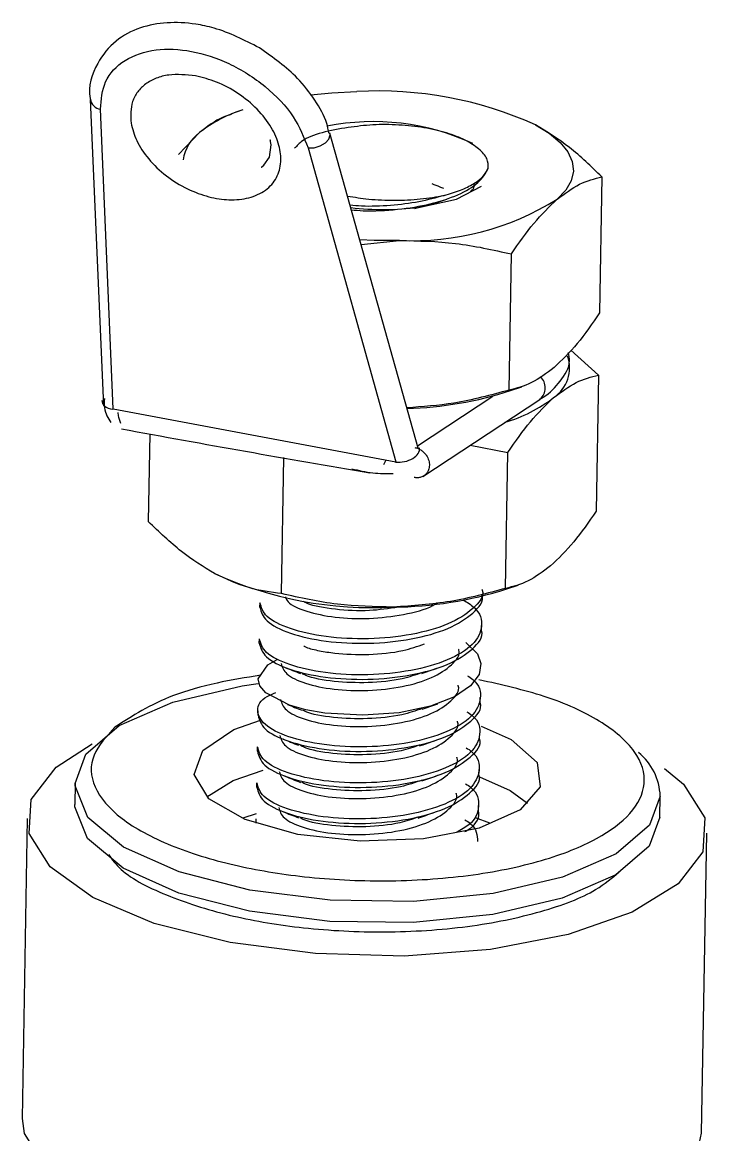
# Model space of a CAD drawing. Header units: millimetres. Extents: x 0 to 279, y 0 to 216.
# Drawn here: x 206.357 to 208.293, y 57.721 to 60.867 of the extents above; entities that cross this region are included whole.
import ezdxf

# ---------------------------------------------------------------- set-up
doc = ezdxf.new("R2010")
doc.units = ezdxf.units.MM

msp = doc.modelspace()

# ---------------------------------------------------------------- linework, layer by layer
at = {"color": 7, "linetype": 'Continuous', "lineweight": 25}
for p, q in [((206.5494, 60.6491), (206.5864, 59.7822)), ((206.6139, 59.7737), (206.5778, 60.6215)), ((206.9806, 60.6197), (206.9492, 60.6087)), ((206.8584, 60.5551), (206.7984, 60.4932)), ((207.2274, 60.5535), (207.2271, 60.5545)), ((207.4766, 59.6628), (207.2274, 60.5535)), ((207.1653, 60.5119), (207.4138, 59.6241)), ((207.997, 60.4299), (207.9903, 60.0452)), ((207.5143, 60.3538), (207.4665, 60.3394)), ((207.3154, 60.239), (207.4244, 60.25)), ((207.7341, 59.8268), (207.7407, 60.2118)), ((207.9873, 59.8692), (207.9089, 59.9398)), ((207.9873, 59.8692), (207.9806, 59.4846)), ((207.738, 59.8253), (207.7699, 59.8364)), ((207.4899, 59.5822), (207.8215, 59.8006)), ((206.6139, 59.7737), (207.4138, 59.6241)), ((206.7174, 59.7028), (206.7133, 59.4552)), ((207.6244, 59.6709), (207.731, 59.6507)), ((207.0904, 59.2512), (207.0969, 59.636)), ((207.7244, 59.2659), (207.731, 59.6507)), ((207.3797, 59.6159), (207.3865, 59.6292)), ((207.7276, 59.2642), (207.7597, 59.2754)), ((207.0285, 59.2253), (207.0283, 59.2125)), ((207.656, 59.1481), (207.6562, 59.1608)), ((207.0267, 59.1234), (207.0265, 59.1107)), ((207.6525, 58.9444), (207.6527, 58.9571)), ((207.0233, 58.9197), (207.0231, 58.9069)), ((207.6508, 58.8425), (207.651, 58.8552)), ((207.0215, 58.8178), (207.0213, 58.8051)), ((207.649, 58.7406), (207.6492, 58.7534)), ((206.5061, 58.7142), (206.5051, 58.6548)), ((207.0198, 58.716), (207.0196, 58.7032)), ((208.1607, 58.6192), (208.1618, 58.6786)), ((207.0186, 58.6281), (206.9811, 58.6157)), ((207.6472, 58.6388), (207.6475, 58.6515)), ((206.371, 58.6151), (206.3568, 57.7668)), ((207.0181, 58.6141), (207.0179, 58.6014)), ((207.6795, 58.6023), (207.6393, 58.617)), ((208.2785, 57.7254), (208.2934, 58.5738))]:
    msp.add_line(p, q, dxfattribs=at)
at = {"color": 8, "linetype": 'Continuous', "lineweight": 25}
msp.add_line((207.4747, 59.6695), (207.688, 59.81), dxfattribs=at)
at = {"color": 7, "linetype": 'Continuous', "lineweight": 25, "flags": 128}
for points in [[(207.1723, 60.662), (207.2324, 60.6679), (207.3035, 60.6713)], [(207.809, 60.5771), (207.8479, 60.5531), (207.8784, 60.5276), (207.9002, 60.5009), (207.9129, 60.4735), (207.9161, 60.4459), (207.9099, 60.4185), (207.8943, 60.3919), (207.8697, 60.3664)], [(207.0332, 60.4573), (207.0332, 60.4573), (207.0332, 60.4573), (207.0332, 60.4573), (207.0335, 60.4575), (207.0348, 60.4585), (207.0402, 60.463), (207.056, 60.4857), (207.0608, 60.5203), (207.0594, 60.5304), (207.0589, 60.5331), (207.0587, 60.5341), (207.0586, 60.5342), (207.0586, 60.5343), (207.0586, 60.5343)], [(207.4781, 60.3436), (207.5849, 60.3671), (207.6564, 60.4037)], [(207.4244, 60.25), (207.3521, 60.2501), (207.3118, 60.2518)], [(207.6122, 59.1129), (207.6443, 59.0812), (207.6543, 59.0531), (207.6493, 59.0224), (207.6251, 58.9904), (207.5796, 58.9596), (207.5121, 58.9329), (207.4236, 58.9143), (207.32, 58.907), (207.2126, 58.9129), (207.1591, 58.9223), (207.1127, 58.9355), (207.0464, 58.9702), (207.0292, 58.99), (207.0245, 59.0103), (207.0517, 59.0493), (207.0779, 59.0645), (207.0779, 59.0645)], [(206.5061, 58.7143), (206.5365, 58.7969), (206.6314, 58.8777), (206.7831, 58.9439), (206.9794, 58.9901), (207.0244, 58.9968)], [(207.1365, 58.5701), (206.9871, 58.612), (206.8847, 58.6711), (206.843, 58.7394), (206.8678, 58.8076), (206.9555, 58.8666), (207.0304, 58.8932)], [(207.6552, 58.8761), (207.74, 58.8384), (207.8134, 58.7736), (207.8222, 58.7042), (207.7651, 58.6394), (207.6498, 58.5881), (207.4919, 58.5573), (207.3127, 58.5509), (207.1365, 58.5701)], [(206.9451, 58.2643), (206.7304, 58.3184), (206.5568, 58.3913), (206.4362, 58.478), (206.3766, 58.5727), (206.3822, 58.6688), (206.4525, 58.7598), (206.5544, 58.8259)], [(206.8787, 58.6767), (206.9531, 58.7224), (207.0381, 58.7517)], [(206.8787, 58.6767), (206.9531, 58.7224), (207.0381, 58.7517)], [(208.1736, 58.7568), (208.2275, 58.7117), (208.2875, 58.6171), (208.2824, 58.5209), (208.2125, 58.4298), (208.0826, 58.3498), (207.9014, 58.2866), (207.6813, 58.2443), (207.4373, 58.226), (207.1862, 58.2328), (206.9451, 58.2643)], [(207.6506, 58.7327), (207.7375, 58.6941), (207.7866, 58.6586)], [(207.6506, 58.7327), (207.7375, 58.6941), (207.7866, 58.6586)], [(206.9996, 58.3527), (206.7994, 58.4043), (206.6426, 58.4748), (206.5418, 58.5585), (206.5051, 58.6484), (206.5051, 58.6548)], [(208.1607, 58.6192), (208.1307, 58.5371), (208.036, 58.4561), (207.8843, 58.3897), (207.6878, 58.3434), (207.4625, 58.321), (207.2267, 58.3241), (206.9996, 58.3527)], [(206.3568, 57.7668), (206.3624, 57.7243), (206.4219, 57.6294), (206.5426, 57.5425), (206.7161, 57.4695), (206.9307, 57.4153)], [(206.9307, 57.4153), (207.1717, 57.3838), (207.4228, 57.3769), (207.6666, 57.3953), (207.8866, 57.4376), (208.0678, 57.501), (208.1977, 57.5811), (208.2676, 57.6724), (208.2785, 57.7254)]]:
    msp.add_lwpolyline(points, dxfattribs=at)
at = {"color": 8, "linetype": 'Continuous', "lineweight": 25, "flags": 128}
for points in [[(207.1653, 60.5119), (207.1825, 60.5125), (207.1998, 60.5174), (207.2145, 60.526), (207.2244, 60.5369), (207.228, 60.5485), (207.2274, 60.5535)], [(207.0006, 58.4121), (206.8004, 58.4638), (206.6436, 58.5343), (206.5428, 58.6179), (206.5061, 58.7079), (206.5061, 58.7143)], [(208.1618, 58.6785), (208.1317, 58.5965), (208.037, 58.5155), (207.8853, 58.4492), (207.6888, 58.4029), (207.4636, 58.3804), (207.2278, 58.3836), (207.0006, 58.4121)]]:
    msp.add_lwpolyline(points, dxfattribs=at)
at = {"color": 7, "linetype": 'Continuous', "lineweight": 25}
for centre, radius, start, end in [((207.3626, 59.5854), 1.0876, 65.765, 93.1117), ((207.0983, 60.2489), 0.389, 107.6134, 128.0823), ((207.3495, 59.9129), 0.6732, 65.232, 101.1963), ((206.928, 60.4605), 0.1174, 126.3612, 171.2586), ((207.4597, 61.0247), 0.7755, 267.3913, 301.9171), ((207.379, 61.1592), 0.8216, 263.523, 276.9279), ((207.8044, 59.8896), 0.1008, 303.4443, 19.4912), ((207.4144, 60.829), 1.0546, 271.6734, 287.8644), ((207.6014, 60.1438), 0.4258, 286.5772, 307.3825), ((207.3475, 60.2953), 1.0838, 245.6692, 273.124), ((207.4001, 60.2858), 1.0727, 270.3467, 287.7745), ((207.9932, 58.6716), 0.1687, 2.343, 50.5125)]:
    msp.add_arc(centre, radius, start, end, dxfattribs=at)
at = {"color": 8, "linetype": 'Continuous', "lineweight": 25}
for centre, radius, start, end in [((206.5825, 60.6547), 0.0335, 189.6814, 261.9411), ((207.7928, 59.8335), 0.0436, 311.1885, 46.2728)]:
    msp.add_arc(centre, radius, start, end, dxfattribs=at)
msp.add_ellipse((206.6316, 59.803), major_axis=(0.0491, 0.0101), ratio=0.592158, start_param=2.977548, end_param=4.211981, dxfattribs=at)
at = {"color": 7, "linetype": 'Continuous', "lineweight": 25}
msp.add_ellipse((207.4314, 59.6535), major_axis=(0.0491, 0.0101), ratio=0.592158, start_param=4.212615, end_param=6.279105, dxfattribs=at)
for points, knots in [([(207.0276, 60.7951), (206.9853, 60.8165), (206.9263, 60.8465), (206.837, 60.865), (206.765, 60.8687), (206.6872, 60.8539), (206.6163, 60.8166), (206.5633, 60.7487), (206.5418, 60.6861), (206.5496, 60.6498), (206.5498, 60.6491)], [0, 0, 0, 0, 0.1959492, 0.2736803, 0.3985959, 0.5258428, 0.6627499, 0.8126768, 0.9962899, 1, 1, 1, 1]), ([(206.5778, 60.6215), (206.5802, 60.6484), (206.5853, 60.7041), (206.6429, 60.7643), (206.7301, 60.7942), (206.8349, 60.7899), (206.9449, 60.7541), (207.0478, 60.6888), (207.1293, 60.6026), (207.1536, 60.5414), (207.1653, 60.5119)], [0, 0, 0, 0, 0.120679, 0.25, 0.379321, 0.5, 0.620679, 0.75, 0.879321, 1, 1, 1, 1]), ([(207.2241, 60.5536), (207.2225, 60.5627), (207.2171, 60.5944), (207.1857, 60.6474), (207.1274, 60.7244), (207.0661, 60.7678), (207.0276, 60.7951)], [0, 0, 0, 0, 0.098894, 0.345107, 0.589366, 1, 1, 1, 1]), ([(206.8471, 60.7155), (206.821, 60.7182), (206.7806, 60.7222), (206.735, 60.7098), (206.7051, 60.6937), (206.6824, 60.6713), (206.6627, 60.6359), (206.6639, 60.6031), (206.6646, 60.5819)], [0, 0, 0, 0, 0.239443, 0.369584, 0.5, 0.630142, 0.760557, 1, 1, 1, 1]), ([(206.6646, 60.5819), (206.6688, 60.5655), (206.6776, 60.5315), (206.7126, 60.4793), (206.7625, 60.4315), (206.8222, 60.3946), (206.8839, 60.3718), (206.944, 60.3628), (207.0002, 60.3684), (207.0473, 60.39), (207.0786, 60.4257), (207.0908, 60.4703), (207.0855, 60.5194), (207.0633, 60.571), (207.0234, 60.6226), (206.9692, 60.6671), (206.9081, 60.7003), (206.8669, 60.7106), (206.8471, 60.7155)], [0, 0, 0, 0, 0.059177, 0.122889, 0.188614, 0.253316, 0.314228, 0.372183, 0.43462, 0.5, 0.56538, 0.627817, 0.685772, 0.746684, 0.811386, 0.877111, 0.940823, 1, 1, 1, 1]), ([(206.9478, 60.606), (206.9398, 60.6038), (206.9107, 60.5957), (206.8804, 60.5721), (206.8584, 60.5551)], [0, 0, 0, 0, 0.275834, 1, 1, 1, 1]), ([(207.6752, 60.4536), (207.6751, 60.463), (207.6747, 60.4818), (207.6504, 60.5093), (207.6121, 60.5342), (207.5594, 60.5551), (207.4944, 60.57), (207.4224, 60.5776), (207.3477, 60.5786), (207.3019, 60.5726), (207.279, 60.5695)], [0, 0, 0, 0, 0.12484, 0.250509, 0.376082, 0.500952, 0.62526, 0.749979, 0.875184, 1, 1, 1, 1]), ([(207.997, 60.4299), (207.9666, 60.4592), (207.9051, 60.5182), (207.8412, 60.5573), (207.809, 60.5771)], [0, 0, 0, 0, 0.495458, 1, 1, 1, 1]), ([(207.279, 60.5695), (207.2534, 60.5653), (207.2021, 60.5568), (207.1489, 60.5351), (207.1338, 60.5179), (207.1275, 60.5108)], [0, 0, 0, 0, 0.3706114, 0.7412228, 1, 1, 1, 1]), ([(207.288, 60.3369), (207.299, 60.3359), (207.3409, 60.332), (207.42, 60.3367), (207.5134, 60.3517), (207.5924, 60.3781), (207.6516, 60.4126), (207.6673, 60.44), (207.6752, 60.4536)], [0, 0, 0, 0, 0.066575, 0.25326, 0.439945, 0.62663, 0.813315, 1, 1, 1, 1]), ([(207.8697, 60.3664), (207.8911, 60.3824), (207.9344, 60.4147), (207.976, 60.4248), (207.997, 60.4299)], [0, 0, 0, 0, 0.494511, 1, 1, 1, 1]), ([(207.5491, 60.397), (207.5457, 60.3983), (207.5346, 60.4028), (207.5239, 60.407), (207.5166, 60.41)], [0, 0, 0, 0, 0.308486, 1, 1, 1, 1]), ([(207.6258, 60.3885), (207.6303, 60.3931), (207.6376, 60.4005), (207.6355, 60.4084), (207.6347, 60.4115)], [0, 0, 0, 0, 0.616498, 1, 1, 1, 1]), ([(207.2771, 60.3757), (207.2968, 60.3725), (207.3395, 60.3654), (207.4106, 60.363), (207.4842, 60.366), (207.5284, 60.3736), (207.5505, 60.3774)], [0, 0, 0, 0, 0.221727, 0.480601, 0.740511, 1, 1, 1, 1]), ([(207.5505, 60.3774), (207.5271, 60.3708), (207.4803, 60.3577), (207.3991, 60.3482), (207.3318, 60.3453), (207.295, 60.3486), (207.2845, 60.3496)], [0, 0, 0, 0, 0.2936869, 0.5873738, 0.8810608, 1, 1, 1, 1]), ([(207.5142, 60.3517), (207.5214, 60.3542), (207.5357, 60.3593), (207.5506, 60.3645), (207.558, 60.3671)], [0, 0, 0, 0, 0.4998928, 1, 1, 1, 1]), ([(207.7407, 60.2118), (207.7617, 60.2422), (207.8042, 60.3037), (207.8477, 60.3454), (207.8697, 60.3664)], [0, 0, 0, 0, 0.495458, 1, 1, 1, 1]), ([(207.4244, 60.25), (207.4775, 60.2489), (207.5848, 60.2468), (207.6884, 60.2235), (207.7407, 60.2118)], [0, 0, 0, 0, 0.4945107, 1, 1, 1, 1]), ([(207.9903, 60.0452), (207.9693, 60.0147), (207.9269, 59.9533), (207.8834, 59.9115), (207.8614, 59.8905)], [0, 0, 0, 0, 0.495458, 1, 1, 1, 1]), ([(207.8203, 59.8011), (207.8238, 59.803), (207.8493, 59.8169), (207.8796, 59.851), (207.9096, 59.8964), (207.9038, 59.9252), (207.9022, 59.9329)], [0, 0, 0, 0, 0.059729, 0.447643, 0.851922, 1, 1, 1, 1]), ([(207.8614, 59.8905), (207.84, 59.8745), (207.7967, 59.8421), (207.7551, 59.8319), (207.7341, 59.8268)], [0, 0, 0, 0, 0.494511, 1, 1, 1, 1]), ([(207.86, 59.8055), (207.8814, 59.8215), (207.9247, 59.8539), (207.9663, 59.864), (207.9873, 59.8692)], [0, 0, 0, 0, 0.494511, 1, 1, 1, 1]), ([(207.7341, 59.8268), (207.6824, 59.8127), (207.5873, 59.7868), (207.4894, 59.7799), (207.4447, 59.7768)], [0, 0, 0, 0, 0.543757, 1, 1, 1, 1]), ([(206.5899, 59.8035), (206.5894, 59.8017), (206.5872, 59.7927), (206.5895, 59.7753), (206.5949, 59.7528), (206.6035, 59.7413), (206.6078, 59.7355)], [0, 0, 0, 0, 0.073623, 0.353996, 0.671625, 1, 1, 1, 1]), ([(207.731, 59.6507), (207.7521, 59.6812), (207.7945, 59.7427), (207.838, 59.7844), (207.86, 59.8055)], [0, 0, 0, 0, 0.4954579, 1, 1, 1, 1]), ([(206.6268, 59.7635), (206.6275, 59.7591), (206.6289, 59.7501), (206.6318, 59.74), (206.6341, 59.7353), (206.6348, 59.7336)], [0, 0, 0, 0, 0.381638, 0.786221, 1, 1, 1, 1]), ([(206.6377, 59.7172), (206.7546, 59.6958), (206.9886, 59.653), (207.223, 59.6131), (207.3403, 59.5932)], [0, 0, 0, 0, 0.500027, 1, 1, 1, 1]), ([(207.4671, 59.6645), (207.4705, 59.6636), (207.4772, 59.6619), (207.4862, 59.6565), (207.4939, 59.65), (207.5015, 59.6406), (207.5074, 59.6283), (207.5094, 59.6139), (207.5069, 59.6003), (207.5007, 59.5902), (207.4927, 59.5837), (207.4849, 59.5801), (207.4757, 59.5783), (207.469, 59.5791), (207.4656, 59.5795)], [0, 0, 0, 0, 0.0776842, 0.1510506, 0.2201013, 0.2848393, 0.4009108, 0.5, 0.5990892, 0.7151607, 0.7798987, 0.8489494, 0.9223158, 1, 1, 1, 1]), ([(207.2891, 59.6042), (207.3088, 59.5997), (207.3467, 59.5909), (207.3867, 59.5907), (207.4059, 59.5906)], [0, 0, 0, 0, 0.51919, 1, 1, 1, 1]), ([(207.9806, 59.4846), (207.9596, 59.4541), (207.9172, 59.3926), (207.8737, 59.3508), (207.8517, 59.3298)], [0, 0, 0, 0, 0.495458, 1, 1, 1, 1]), ([(206.901, 59.3077), (206.8694, 59.3271), (206.8056, 59.3663), (206.7443, 59.4253), (206.7133, 59.4552)], [0, 0, 0, 0, 0.494511, 1, 1, 1, 1]), ([(207.8517, 59.3298), (207.8303, 59.3137), (207.787, 59.2813), (207.7454, 59.2711), (207.7244, 59.2659)], [0, 0, 0, 0, 0.494511, 1, 1, 1, 1]), ([(207.0904, 59.2512), (207.0595, 59.2551), (206.9972, 59.2628), (206.9333, 59.2927), (206.901, 59.3077)], [0, 0, 0, 0, 0.495458, 1, 1, 1, 1]), ([(207.6572, 59.2627), (207.6574, 59.2621), (207.665, 59.2437), (207.6354, 59.2076), (207.5676, 59.1632), (207.4602, 59.1328), (207.3365, 59.1204), (207.2131, 59.1268), (207.1107, 59.15), (207.0408, 59.1852), (207.0331, 59.2121), (207.0293, 59.2253)], [0, 0, 0, 0, 0.004525, 0.129554, 0.254583, 0.379612, 0.504641, 0.62967, 0.754699, 0.879728, 1, 1, 1, 1]), ([(207.7244, 59.2659), (207.6727, 59.252), (207.5683, 59.2239), (207.4608, 59.2167), (207.4066, 59.213)], [0, 0, 0, 0, 0.495458, 1, 1, 1, 1]), ([(207.6046, 59.2336), (207.6156, 59.2265), (207.6506, 59.204), (207.6629, 59.1583), (207.6375, 59.1058), (207.5648, 59.0612), (207.4587, 59.0309), (207.3346, 59.0185), (207.2114, 59.0249), (207.109, 59.0481), (207.0391, 59.0833), (207.0314, 59.1102), (207.0276, 59.1234)], [0, 0, 0, 0, 0.048744, 0.154888, 0.261032, 0.367176, 0.47332, 0.579464, 0.685607, 0.791751, 0.897895, 1, 1, 1, 1]), ([(207.0291, 59.2126), (207.0329, 59.1994), (207.0406, 59.1724), (207.1105, 59.1373), (207.2129, 59.1141), (207.3362, 59.1077), (207.4599, 59.1201), (207.5674, 59.1504), (207.6352, 59.1948), (207.6648, 59.231), (207.6572, 59.2493), (207.6569, 59.25)], [0, 0, 0, 0, 0.120272, 0.245301, 0.37033, 0.495359, 0.620388, 0.745417, 0.870446, 0.995475, 1, 1, 1, 1]), ([(207.4066, 59.213), (207.3535, 59.2141), (207.2462, 59.2163), (207.1427, 59.2395), (207.0904, 59.2512)], [0, 0, 0, 0, 0.4945107, 1, 1, 1, 1]), ([(207.1012, 59.2423), (207.103, 59.2374), (207.1089, 59.222), (207.1587, 59.1999), (207.2394, 59.1825), (207.3388, 59.1786), (207.4359, 59.1904), (207.5049, 59.2077), (207.5272, 59.223), (207.5315, 59.226)], [0, 0, 0, 0, 0.082272, 0.257375, 0.432479, 0.607582, 0.782685, 0.957788, 1, 1, 1, 1]), ([(207.4212, 59.2127), (207.3938, 59.2087), (207.3341, 59.2), (207.2418, 59.2053), (207.1758, 59.2161), (207.1557, 59.2268), (207.1525, 59.2285)], [0, 0, 0, 0, 0.280247, 0.609212, 0.938178, 1, 1, 1, 1]), ([(207.0274, 59.1107), (207.0312, 59.0975), (207.0389, 59.0705), (207.1088, 59.0354), (207.2112, 59.0121), (207.3345, 59.0058), (207.4582, 59.0182), (207.5656, 59.0485), (207.6334, 59.0929), (207.6631, 59.1291), (207.6555, 59.1474), (207.6552, 59.1481)], [0, 0, 0, 0, 0.120272, 0.245301, 0.37033, 0.495359, 0.620388, 0.745417, 0.870446, 0.995475, 1, 1, 1, 1]), ([(207.1531, 59.1032), (207.1554, 59.1019), (207.1661, 59.0961), (207.1974, 59.0893), (207.2542, 59.0799), (207.3363, 59.0773), (207.4292, 59.0859), (207.4752, 59.102), (207.4947, 59.1089)], [0, 0, 0, 0, 0.036354, 0.165148, 0.294086, 0.552315, 0.809373, 1, 1, 1, 1]), ([(207.0892, 59.0538), (207.0923, 59.0436), (207.0985, 59.0229), (207.1544, 58.996), (207.2363, 58.9787), (207.3349, 58.9749), (207.4338, 58.9861), (207.5197, 59.0116), (207.574, 59.0484), (207.5977, 59.0782), (207.5916, 59.0933), (207.5914, 59.0938)], [0, 0, 0, 0, 0.120289, 0.245312, 0.370336, 0.495359, 0.620382, 0.745405, 0.870429, 0.995452, 1, 1, 1, 1]), ([(207.0992, 59.0427), (207.1065, 59.0398), (207.1211, 59.034), (207.1363, 59.028), (207.1439, 59.025)], [0, 0, 0, 0, 0.500302, 1, 1, 1, 1]), ([(207.4872, 59.0252), (207.4942, 59.0276), (207.5081, 59.0326), (207.5225, 59.0376), (207.5297, 59.0402)], [0, 0, 0, 0, 0.499886, 1, 1, 1, 1]), ([(206.619, 58.8733), (206.5952, 58.8474), (206.5456, 58.7935), (206.5524, 58.7029), (206.6272, 58.6137), (206.767, 58.5371), (206.9486, 58.481), (207.1583, 58.446), (207.3883, 58.4342), (207.6231, 58.4496), (207.831, 58.4919), (207.9872, 58.5541), (208.0869, 58.6295), (208.1276, 58.7146), (208.1002, 58.8058), (208.0005, 58.8917), (207.8461, 58.963), (207.713, 58.993), (207.6489, 59.0075)], [0, 0, 0, 0, 0.059177, 0.122889, 0.188614, 0.253316, 0.314228, 0.372183, 0.43462, 0.5, 0.56538, 0.627817, 0.685772, 0.746684, 0.811386, 0.877111, 0.940823, 1, 1, 1, 1]), ([(207.0314, 59.0202), (206.9894, 59.0135), (206.8996, 58.9992), (206.7442, 58.9541), (206.6683, 58.9051), (206.619, 58.8733)], [0, 0, 0, 0, 0.235639, 0.503119, 1, 1, 1, 1]), ([(207.6164, 59.0189), (207.6217, 59.0154), (207.6501, 58.9963), (207.6587, 58.9545), (207.6342, 58.9021), (207.5612, 58.8574), (207.4552, 58.8271), (207.3311, 58.8147), (207.2081, 58.8211), (207.105, 58.8443), (207.0367, 58.88), (207.0168, 58.921), (207.0319, 58.9543), (207.0657, 58.9677), (207.0746, 58.9712)], [0, 0, 0, 0, 0.021505, 0.11601, 0.210514, 0.305019, 0.399523, 0.494028, 0.588532, 0.683037, 0.777541, 0.872046, 0.966551, 1, 1, 1, 1]), ([(207.4872, 59.0272), (207.4695, 59.0211), (207.4252, 59.0059), (207.3342, 58.9971), (207.2387, 59.0011), (207.172, 59.0124), (207.1517, 59.0232), (207.1483, 59.025)], [0, 0, 0, 0, 0.172234, 0.430788, 0.689343, 0.947897, 1, 1, 1, 1]), ([(207.0875, 58.9519), (207.0905, 58.9417), (207.0967, 58.921), (207.1526, 58.8941), (207.2345, 58.8768), (207.3332, 58.873), (207.4321, 58.8842), (207.518, 58.9097), (207.5722, 58.9465), (207.596, 58.9763), (207.5899, 58.9914), (207.5897, 58.992)], [0, 0, 0, 0, 0.120289, 0.245312, 0.370336, 0.495359, 0.620382, 0.745405, 0.870429, 0.995452, 1, 1, 1, 1]), ([(207.0239, 58.907), (207.0277, 58.8937), (207.0354, 58.8668), (207.1053, 58.8316), (207.2077, 58.8084), (207.331, 58.802), (207.4547, 58.8144), (207.5621, 58.8447), (207.6299, 58.8891), (207.6596, 58.9254), (207.6519, 58.9437), (207.6517, 58.9443)], [0, 0, 0, 0, 0.120272, 0.245301, 0.37033, 0.495359, 0.620388, 0.745417, 0.870446, 0.995475, 1, 1, 1, 1]), ([(207.4883, 58.9239), (207.4956, 58.9265), (207.5102, 58.9316), (207.5254, 58.937), (207.533, 58.9396)], [0, 0, 0, 0, 0.499823, 1, 1, 1, 1]), ([(207.6146, 58.9171), (207.6199, 58.9135), (207.6483, 58.8944), (207.6569, 58.8526), (207.6324, 58.8002), (207.5595, 58.7555), (207.4534, 58.7252), (207.3294, 58.7128), (207.2062, 58.7192), (207.1038, 58.7424), (207.0339, 58.7776), (207.0262, 58.8046), (207.0224, 58.8178)], [0, 0, 0, 0, 0.02475, 0.133572, 0.242393, 0.351214, 0.460035, 0.568856, 0.677677, 0.786498, 0.89532, 1, 1, 1, 1]), ([(207.1071, 58.9375), (207.1138, 58.9349), (207.1271, 58.9295), (207.1412, 58.9239), (207.1483, 58.921)], [0, 0, 0, 0, 0.5005238, 1, 1, 1, 1]), ([(207.4885, 58.9262), (207.4698, 58.9198), (207.4246, 58.9042), (207.3324, 58.8952), (207.2372, 58.8993), (207.1726, 58.9098), (207.1537, 58.9196), (207.152, 58.9204)], [0, 0, 0, 0, 0.184933, 0.447922, 0.710912, 0.973901, 1, 1, 1, 1]), ([(207.0858, 58.85), (207.0888, 58.8399), (207.095, 58.8191), (207.1509, 58.7923), (207.2328, 58.775), (207.3314, 58.7711), (207.4303, 58.7823), (207.5162, 58.8079), (207.5705, 58.8447), (207.5942, 58.8745), (207.5881, 58.8896), (207.5879, 58.8901)], [0, 0, 0, 0, 0.120289, 0.245312, 0.370336, 0.495359, 0.620382, 0.745405, 0.870429, 0.995452, 1, 1, 1, 1]), ([(207.6129, 58.8152), (207.6182, 58.8117), (207.6466, 58.7926), (207.6552, 58.7507), (207.6307, 58.6983), (207.5577, 58.6536), (207.4517, 58.6234), (207.3277, 58.6109), (207.2045, 58.6173), (207.1021, 58.6406), (207.0322, 58.6758), (207.0245, 58.7028), (207.0207, 58.716)], [0, 0, 0, 0, 0.024738, 0.133561, 0.242383, 0.351206, 0.460028, 0.568851, 0.677673, 0.786496, 0.895318, 1, 1, 1, 1]), ([(207.0222, 58.8051), (207.026, 58.7919), (207.0337, 58.7649), (207.1036, 58.7297), (207.206, 58.7065), (207.3293, 58.7001), (207.4529, 58.7125), (207.5603, 58.7428), (207.6281, 58.7873), (207.6578, 58.8235), (207.6502, 58.8418), (207.6499, 58.8425)], [0, 0, 0, 0, 0.120272, 0.245301, 0.37033, 0.495359, 0.620388, 0.745417, 0.870446, 0.995475, 1, 1, 1, 1]), ([(207.094, 58.84), (207.1013, 58.8371), (207.116, 58.8313), (207.1312, 58.8251), (207.1388, 58.8221)], [0, 0, 0, 0, 0.5002643, 1, 1, 1, 1]), ([(207.4802, 58.8224), (207.4636, 58.8167), (207.4203, 58.8019), (207.3307, 58.7934), (207.2351, 58.7973), (207.1677, 58.8089), (207.147, 58.82), (207.1431, 58.8221)], [0, 0, 0, 0, 0.161643, 0.42086, 0.680078, 0.939295, 1, 1, 1, 1]), ([(207.4808, 58.8202), (207.4876, 58.8226), (207.5012, 58.8274), (207.5151, 58.8322), (207.5221, 58.8347)], [0, 0, 0, 0, 0.499881, 1, 1, 1, 1]), ([(207.084, 58.7482), (207.0871, 58.738), (207.0933, 58.7173), (207.1492, 58.6904), (207.2311, 58.6731), (207.3297, 58.6692), (207.4286, 58.6804), (207.5145, 58.706), (207.5687, 58.7428), (207.5925, 58.7726), (207.5864, 58.7877), (207.5862, 58.7882)], [0, 0, 0, 0, 0.120289, 0.245312, 0.370336, 0.495359, 0.620382, 0.745405, 0.870429, 0.995452, 1, 1, 1, 1]), ([(207.0205, 58.7033), (207.0243, 58.69), (207.032, 58.663), (207.1018, 58.6278), (207.2042, 58.6046), (207.3275, 58.5982), (207.4512, 58.6106), (207.5586, 58.641), (207.6264, 58.6854), (207.656, 58.7216), (207.6484, 58.74), (207.6482, 58.7406)], [0, 0, 0, 0, 0.1202715, 0.2453006, 0.3703297, 0.4953588, 0.6203878, 0.7454169, 0.870446, 0.9954751, 1, 1, 1, 1]), ([(207.0999, 58.7348), (207.1072, 58.7319), (207.1217, 58.7261), (207.1367, 58.7202), (207.1442, 58.7172)], [0, 0, 0, 0, 0.500125, 1, 1, 1, 1]), ([(207.4884, 58.7235), (207.4686, 58.7167), (207.4224, 58.7007), (207.3289, 58.6914), (207.2337, 58.6956), (207.1689, 58.7061), (207.1498, 58.716), (207.1479, 58.717)], [0, 0, 0, 0, 0.192955, 0.452453, 0.711952, 0.97145, 1, 1, 1, 1]), ([(207.4875, 58.7214), (207.4949, 58.724), (207.5096, 58.7292), (207.5247, 58.7345), (207.5323, 58.7372)], [0, 0, 0, 0, 0.499791, 1, 1, 1, 1]), ([(207.6112, 58.7134), (207.6164, 58.7098), (207.6449, 58.6907), (207.652, 58.6493), (207.6368, 58.604), (207.598, 58.5827), (207.5848, 58.5755)], [0, 0, 0, 0, 0.082962, 0.448098, 0.813233, 1, 1, 1, 1]), ([(207.0823, 58.6464), (207.0853, 58.6362), (207.0915, 58.6154), (207.1474, 58.5885), (207.2293, 58.5712), (207.3279, 58.5674), (207.4268, 58.5786), (207.5127, 58.6041), (207.567, 58.6409), (207.5907, 58.6708), (207.5846, 58.6859), (207.5844, 58.6864)], [0, 0, 0, 0, 0.120289, 0.245312, 0.370336, 0.495359, 0.620382, 0.745405, 0.870429, 0.995452, 1, 1, 1, 1]), ([(207.0955, 58.6341), (207.1026, 58.6313), (207.1166, 58.6257), (207.1314, 58.6198), (207.1388, 58.6169)], [0, 0, 0, 0, 0.5004221, 1, 1, 1, 1]), ([(207.4766, 58.6163), (207.4839, 58.6188), (207.4983, 58.6239), (207.5134, 58.6292), (207.521, 58.6319)], [0, 0, 0, 0, 0.499724, 1, 1, 1, 1]), ([(207.6089, 58.5778), (207.6129, 58.5802), (207.641, 58.5968), (207.6542, 58.6198), (207.6467, 58.6381), (207.6464, 58.6387)], [0, 0, 0, 0, 0.138159, 0.969898, 1, 1, 1, 1]), ([(207.4766, 58.6186), (207.46, 58.6129), (207.4168, 58.5982), (207.3272, 58.5896), (207.2318, 58.5936), (207.1657, 58.6047), (207.1459, 58.6152), (207.143, 58.6167)], [0, 0, 0, 0, 0.164237, 0.427807, 0.691377, 0.954947, 1, 1, 1, 1]), ([(207.6094, 58.6115), (207.6147, 58.608), (207.6425, 58.5895), (207.6438, 58.5675), (207.6449, 58.5496)], [0, 0, 0, 0, 0.190691, 1, 1, 1, 1])]:
    msp.add_open_spline(points, degree=3, knots=knots, dxfattribs=at)
msp.add_open_spline([(207.5505, 60.3774), (207.5664, 60.3821), (207.5982, 60.3915), (207.6348, 60.41), (207.6624, 60.4308), (207.6709, 60.446), (207.6752, 60.4536)], degree=3, dxfattribs=at)
at = {"color": 8, "linetype": 'Continuous', "lineweight": 25}
msp.add_open_spline([(206.6004, 58.5135), (206.6109, 58.4991), (206.6431, 58.4549), (206.7667, 58.393), (206.9456, 58.3365), (207.156, 58.3016), (207.3857, 58.2898), (207.621, 58.3052), (207.8271, 58.3479), (207.9746, 58.4033), (208.0255, 58.447), (208.0457, 58.4643)], degree=3, knots=[0, 0, 0, 0, 0.061325, 0.187833, 0.306929, 0.420242, 0.54232, 0.670153, 0.797985, 0.920063, 1, 1, 1, 1], dxfattribs=at)

doc.saveas('drawing.dxf')
